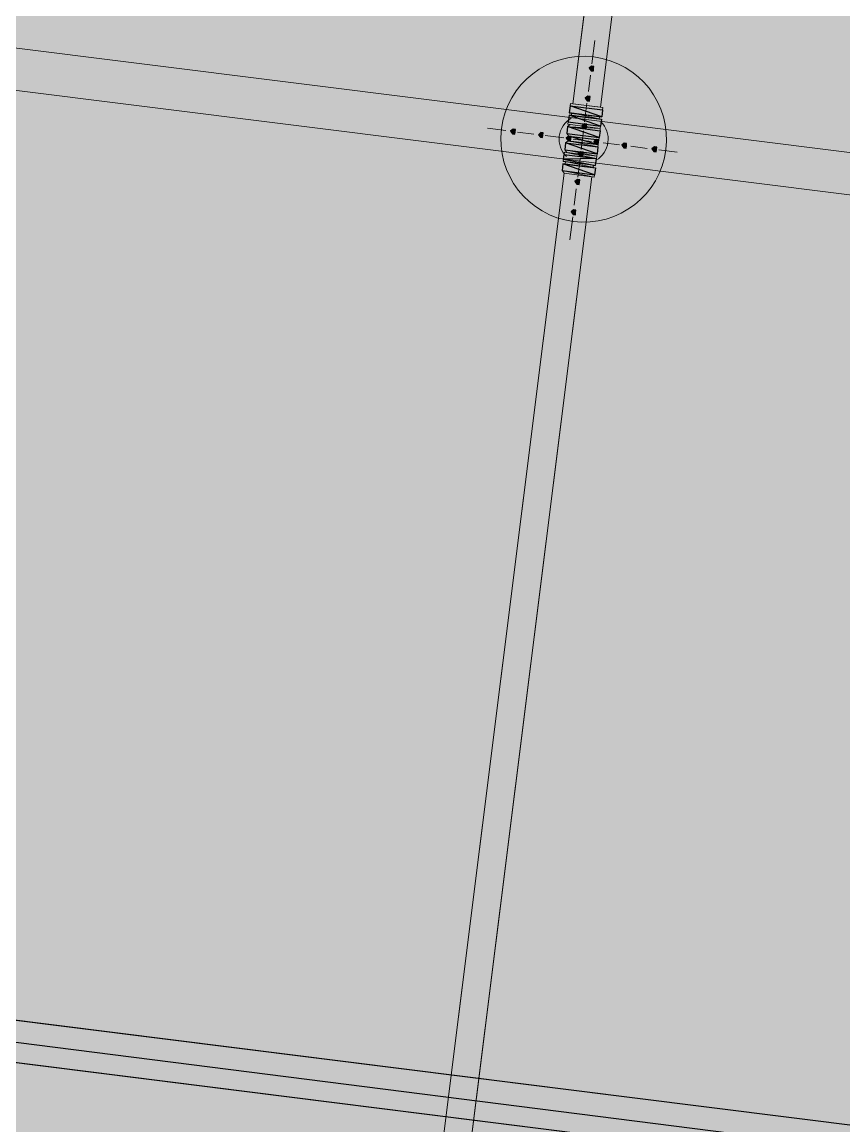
# Model space of a CAD drawing. Header units: metres. Extents: x -4 to 509425, y 7549 to 4732445.
# Drawn here: x 476027.128 to 476030.109, y 4719760.4 to 4719764.401 of the extents above; entities that cross this region are included whole.
import ezdxf

# ---------------------------------------------------------------- set-up
doc = ezdxf.new("R2010")
doc.units = ezdxf.units.M
doc.header["$LTSCALE"] = 0.01
doc.header["$MEASUREMENT"] = 0
doc.layers.get('0').update_dxf_attribs({"lineweight": 0})
doc.layers.add('_SUBESTACIÓN', color=1, linetype='Continuous')
doc.layers.add('SUBESTACION LA VID', color=253, linetype='Continuous')

# ---------------------------------------------------------------- blocks, each defined once
blk = doc.blocks.new('A$Cfff6051d')
at = {"layer": 'SUBESTACION LA VID', "transparency": 33554687}
h = blk.add_hatch(color=256, dxfattribs=at)
h.dxf.hatch_style = 2
h.paths.add_polyline_path([(476029.2008, 4719764.2324), (476029.2019, 4719764.2408), (476029.1935, 4719764.2418), (476029.184, 4719764.2345), (476029.1914, 4719764.225), (476029.1998, 4719764.224)])
h = blk.add_hatch(color=256, dxfattribs=at)
h.dxf.hatch_style = 2
h.paths.add_polyline_path([(476029.1871, 4719764.1232), (476029.1882, 4719764.1316), (476029.1798, 4719764.1326), (476029.1703, 4719764.1253), (476029.1777, 4719764.1158), (476029.1861, 4719764.1148)])
h = blk.add_hatch(color=256, dxfattribs=at)
h.dxf.hatch_style = 2
h.paths.add_polyline_path([(476028.9162, 4719764.0035), (476028.9172, 4719764.0119), (476028.9088, 4719764.013), (476028.8994, 4719764.0057), (476028.9067, 4719763.9962), (476028.9151, 4719763.9951)])
h = blk.add_hatch(color=256, dxfattribs=at)
h.dxf.hatch_style = 2
h.paths.add_polyline_path([(476029.017, 4719763.9909), (476029.018, 4719763.9993), (476029.0096, 4719764.0004), (476029.0002, 4719763.993), (476029.0075, 4719763.9836), (476029.0159, 4719763.9825)])
h = blk.add_hatch(color=256, dxfattribs=at)
h.dxf.hatch_style = 2
h.paths.add_polyline_path([(476029.1745, 4719764.0224), (476029.1756, 4719764.0308), (476029.1672, 4719764.0318), (476029.1577, 4719764.0245), (476029.1651, 4719764.015), (476029.1735, 4719764.014)])
h = blk.add_hatch(color=256, dxfattribs=at)
h.dxf.hatch_style = 2
h.paths.add_polyline_path([(476029.1178, 4719763.9783), (476029.1188, 4719763.9867), (476029.1104, 4719763.9877), (476029.101, 4719763.9804), (476029.1083, 4719763.9709), (476029.1167, 4719763.9699)])
h = blk.add_hatch(color=256, dxfattribs=at)
h.dxf.hatch_style = 2
h.paths.add_polyline_path([(476029.2186, 4719763.9656), (476029.2196, 4719763.974), (476029.2112, 4719763.9751), (476029.2018, 4719763.9677), (476029.2091, 4719763.9583), (476029.2175, 4719763.9572)])
h = blk.add_hatch(color=256, dxfattribs=at)
h.dxf.hatch_style = 2
h.paths.add_polyline_path([(476029.3194, 4719763.953), (476029.3205, 4719763.9614), (476029.312, 4719763.9625), (476029.3026, 4719763.9551), (476029.3099, 4719763.9457), (476029.3183, 4719763.9446)])
h = blk.add_hatch(color=256, dxfattribs=at)
h.dxf.hatch_style = 2
h.paths.add_polyline_path([(476029.1619, 4719763.9216), (476029.1629, 4719763.93), (476029.1545, 4719763.931), (476029.1451, 4719763.9237), (476029.1524, 4719763.9142), (476029.1608, 4719763.9132)])
h = blk.add_hatch(color=256, dxfattribs=at)
h.dxf.hatch_style = 2
h.paths.add_polyline_path([(476029.4286, 4719763.9393), (476029.4297, 4719763.9477), (476029.4213, 4719763.9488), (476029.4118, 4719763.9414), (476029.4192, 4719763.932), (476029.4276, 4719763.9309)])
h = blk.add_hatch(color=256, dxfattribs=at)
h.dxf.hatch_style = 2
h.paths.add_polyline_path([(476029.1492, 4719763.8207), (476029.1503, 4719763.8291), (476029.1419, 4719763.8302), (476029.1324, 4719763.8229), (476029.1398, 4719763.8134), (476029.1482, 4719763.8123)])
h = blk.add_hatch(color=256, dxfattribs=at)
h.dxf.hatch_style = 2
h.paths.add_polyline_path([(476029.1355, 4719763.7115), (476029.1366, 4719763.7199), (476029.1282, 4719763.721), (476029.1187, 4719763.7137), (476029.1261, 4719763.7042), (476029.1345, 4719763.7031)])
at = {"layer": 'SUBESTACION LA VID', "lineweight": 15}
for p, q in [((476073.0778, 4719758.5438), (475977.8264, 4719770.4854)), ((476073.0589, 4719758.3926), (475977.8075, 4719770.3342)), ((476072.6429, 4719755.0745), (475976.8959, 4719767.0782)), ((476029.4948, 4719767.0539), (476029.1252, 4719764.1053)), ((476029.5956, 4719767.0412), (476029.226, 4719764.0927)), ((476072.6239, 4719754.9233), (475976.8769, 4719766.927)), ((476029.2051, 4719764.3342), (476029.1945, 4719764.2502)), ((476029.1893, 4719764.2082), (476029.1819, 4719764.1494)), ((476029.1126, 4719764.0728), (476029.1157, 4719764.098)), ((476029.1241, 4719764.0969), (476029.1241, 4719764.0969)), ((476029.1252, 4719764.1053), (476029.226, 4719764.0927)), ((476029.1766, 4719764.1074), (476029.1682, 4719764.0402)), ((476029.2249, 4719764.0843), (476029.2249, 4719764.0843)), ((476029.2333, 4719764.0832), (476029.2302, 4719764.058)), ((476029.1084, 4719764.0392), (476029.1115, 4719764.0644)), ((476029.2207, 4719764.0507), (476029.1199, 4719764.0633)), ((476029.121, 4719764.0717), (476029.121, 4719764.0717)), ((476029.2218, 4719764.0591), (476029.2218, 4719764.0591)), ((476029.2291, 4719764.0496), (476029.226, 4719764.0244)), ((476028.8826, 4719764.0078), (476028.8154, 4719764.0162)), ((476028.9834, 4719763.9951), (476028.9246, 4719764.0025)), ((476029.1031, 4719763.9972), (476029.1063, 4719764.0224)), ((476029.1147, 4719764.0213), (476029.1147, 4719764.0213)), ((476029.1157, 4719764.0297), (476029.2165, 4719764.0171)), ((476029.2165, 4719764.0171), (476029.1157, 4719764.0297)), ((476029.1168, 4719764.0381), (476029.1168, 4719764.0381)), ((476029.164, 4719764.0066), (476029.1556, 4719763.9394)), ((476029.2155, 4719764.0087), (476029.2155, 4719764.0087)), ((476029.2176, 4719764.0255), (476029.2176, 4719764.0255)), ((476029.2239, 4719764.0076), (476029.2207, 4719763.9824)), ((476029.0926, 4719763.9814), (476029.0254, 4719763.9899)), ((476029.0989, 4719763.9636), (476029.0957, 4719763.9384)), ((476029.1073, 4719763.9625), (476029.1073, 4719763.9625)), ((476029.2091, 4719763.9583), (476029.1083, 4719763.9709)), ((476029.2112, 4719763.9751), (476029.1104, 4719763.9877)), ((476029.1115, 4719763.9961), (476029.1115, 4719763.9961)), ((476029.1934, 4719763.9688), (476029.1262, 4719763.9772)), ((476029.2123, 4719763.9835), (476029.2123, 4719763.9835)), ((476029.2942, 4719763.9562), (476029.2354, 4719763.9635)), ((476029.0936, 4719763.9216), (476029.0905, 4719763.8964)), ((476029.102, 4719763.9205), (476029.102, 4719763.9205)), ((476029.1031, 4719763.9289), (476029.2039, 4719763.9163)), ((476029.2039, 4719763.9163), (476029.1031, 4719763.9289)), ((476029.1041, 4719763.9373), (476029.1041, 4719763.9373)), ((476029.2049, 4719763.9247), (476029.2049, 4719763.9247)), ((476029.2081, 4719763.9499), (476029.2081, 4719763.9499)), ((476029.2133, 4719763.9236), (476029.2165, 4719763.9488)), ((476029.395, 4719763.9435), (476029.3362, 4719763.9509)), ((476029.5042, 4719763.9298), (476029.437, 4719763.9383)), ((476029.0894, 4719763.888), (476029.0862, 4719763.8628)), ((476029.0978, 4719763.8869), (476029.0978, 4719763.8869)), ((476029.1997, 4719763.8827), (476029.0989, 4719763.8953)), ((476029.1514, 4719763.9058), (476029.1429, 4719763.8386)), ((476029.2028, 4719763.9079), (476029.2028, 4719763.9079)), ((476029.2081, 4719763.8816), (476029.2112, 4719763.9068)), ((476029.0936, 4719763.8533), (476028.3269, 4719757.7379)), ((476029.1944, 4719763.8407), (476028.4277, 4719757.7252)), ((476029.0936, 4719763.8533), (476029.1944, 4719763.8407)), ((476029.0946, 4719763.8617), (476029.0946, 4719763.8617)), ((476029.1955, 4719763.8491), (476029.1955, 4719763.8491)), ((476029.1986, 4719763.8743), (476029.1986, 4719763.8743)), ((476029.2039, 4719763.848), (476029.207, 4719763.8732)), ((476029.1377, 4719763.7966), (476029.1303, 4719763.7378)), ((476029.125, 4719763.6958), (476029.1145, 4719763.6118))]:
    blk.add_line(p, q, dxfattribs=at)
at = {"layer": 'SUBESTACION LA VID', "lineweight": 0}
for p, q in [((476029.226, 4719764.0244), (476029.1084, 4719764.0392)), ((476029.0947, 4719763.93), (476029.2112, 4719763.9068)), ((476029.0936, 4719763.8533), (476029.1944, 4719763.8407))]:
    blk.add_line(p, q, dxfattribs=at)
at = {"layer": 'SUBESTACION LA VID', "lineweight": 15}
for points in [[(476073.0589, 4719758.3926), (476073.0778, 4719758.5438), (475977.8264, 4719770.4854), (475977.8075, 4719770.3342), (476073.0589, 4719758.3926)], [(476072.6239, 4719754.9233), (476072.6429, 4719755.0745), (475976.8959, 4719767.0782), (475976.8769, 4719766.927), (476072.6239, 4719754.9233)], [(476029.4948, 4719767.0539), (476029.5956, 4719767.0412), (476029.226, 4719764.0927), (476029.1252, 4719764.1053), (476029.4948, 4719767.0539)], [(476029.0915, 4719763.9048), (476029.0905, 4719763.8964), (476029.0989, 4719763.8953), (476029.0978, 4719763.8869), (476029.0894, 4719763.888), (476029.0862, 4719763.8628), (476029.0936, 4719763.8533), (476029.1944, 4719763.8407), (476029.2028, 4719763.8396), (476029.2039, 4719763.848), (476029.207, 4719763.8732), (476029.1986, 4719763.8743), (476029.1997, 4719763.8827), (476029.2081, 4719763.8816), (476029.2112, 4719763.9068), (476029.2123, 4719763.9152), (476029.2039, 4719763.9163), (476029.2123, 4719763.9152), (476029.2133, 4719763.9236), (476029.2165, 4719763.9488), (476029.2175, 4719763.9572), (476029.2091, 4719763.9583), (476029.2112, 4719763.9751), (476029.2196, 4719763.974), (476029.2207, 4719763.9824), (476029.2239, 4719764.0076), (476029.2249, 4719764.016), (476029.2165, 4719764.0171), (476029.2249, 4719764.016), (476029.226, 4719764.0244), (476029.2291, 4719764.0496), (476029.2207, 4719764.0507), (476029.2218, 4719764.0591), (476029.2302, 4719764.058), (476029.2333, 4719764.0832), (476029.2344, 4719764.0916), (476029.226, 4719764.0927), (476029.1252, 4719764.1053), (476029.1168, 4719764.1064), (476029.1157, 4719764.098), (476029.1126, 4719764.0728), (476029.121, 4719764.0717), (476029.1199, 4719764.0633), (476029.1115, 4719764.0644), (476029.1084, 4719764.0392), (476029.1073, 4719764.0308), (476029.1157, 4719764.0297), (476029.1063, 4719764.0224), (476029.1031, 4719763.9972), (476029.1104, 4719763.9877), (476029.1083, 4719763.9709), (476029.0989, 4719763.9636), (476029.0957, 4719763.9384), (476029.1031, 4719763.9289), (476029.0947, 4719763.93), (476029.0936, 4719763.9216), (476029.0915, 4719763.9048)], [(476029.2207, 4719764.0507), (476029.2207, 4719764.0507), (476029.1199, 4719764.0633)], [(476029.1997, 4719763.8827), (476029.1997, 4719763.8827), (476029.0989, 4719763.8953)], [(476029.0936, 4719763.8533), (476029.1944, 4719763.8407), (476028.4277, 4719757.7252), (476028.3269, 4719757.7379), (476029.0936, 4719763.8533)]]:
    blk.add_lwpolyline(points, dxfattribs=at)
at = {"layer": 'SUBESTACION LA VID'}
for points in [[(476029.2008, 4719764.2324), (476029.2019, 4719764.2408), (476029.1935, 4719764.2418), (476029.184, 4719764.2345), (476029.1914, 4719764.225), (476029.1998, 4719764.224)], [(476029.1871, 4719764.1232), (476029.1882, 4719764.1316), (476029.1798, 4719764.1326), (476029.1703, 4719764.1253), (476029.1777, 4719764.1158), (476029.1861, 4719764.1148)], [(476028.9162, 4719764.0035), (476028.9172, 4719764.0119), (476028.9088, 4719764.013), (476028.8994, 4719764.0057), (476028.9067, 4719763.9962), (476028.9151, 4719763.9951)], [(476029.017, 4719763.9909), (476029.018, 4719763.9993), (476029.0096, 4719764.0004), (476029.0002, 4719763.993), (476029.0075, 4719763.9836), (476029.0159, 4719763.9825)], [(476029.1745, 4719764.0224), (476029.1756, 4719764.0308), (476029.1672, 4719764.0318), (476029.1577, 4719764.0245), (476029.1651, 4719764.015), (476029.1735, 4719764.014)], [(476029.1178, 4719763.9783), (476029.1188, 4719763.9867), (476029.1104, 4719763.9877), (476029.101, 4719763.9804), (476029.1083, 4719763.9709), (476029.1167, 4719763.9699)], [(476029.2186, 4719763.9656), (476029.2196, 4719763.974), (476029.2112, 4719763.9751), (476029.2018, 4719763.9677), (476029.2091, 4719763.9583), (476029.2175, 4719763.9572)], [(476029.3194, 4719763.953), (476029.3205, 4719763.9614), (476029.312, 4719763.9625), (476029.3026, 4719763.9551), (476029.3099, 4719763.9457), (476029.3183, 4719763.9446)], [(476029.1619, 4719763.9216), (476029.1629, 4719763.93), (476029.1545, 4719763.931), (476029.1451, 4719763.9237), (476029.1524, 4719763.9142), (476029.1608, 4719763.9132)], [(476029.4286, 4719763.9393), (476029.4297, 4719763.9477), (476029.4213, 4719763.9488), (476029.4118, 4719763.9414), (476029.4192, 4719763.932), (476029.4276, 4719763.9309)], [(476029.1492, 4719763.8207), (476029.1503, 4719763.8291), (476029.1419, 4719763.8302), (476029.1324, 4719763.8229), (476029.1398, 4719763.8134), (476029.1482, 4719763.8123)], [(476029.1355, 4719763.7115), (476029.1366, 4719763.7199), (476029.1282, 4719763.721), (476029.1187, 4719763.7137), (476029.1261, 4719763.7042), (476029.1345, 4719763.7031)]]:
    blk.add_lwpolyline(points, close=True, dxfattribs=at)
at = {"layer": 'SUBESTACION LA VID', "lineweight": 0}
for points in [[(476029.2008, 4719764.2324), (476029.2019, 4719764.2408), (476029.1935, 4719764.2418), (476029.184, 4719764.2345), (476029.1914, 4719764.225), (476029.1998, 4719764.224)], [(476029.1871, 4719764.1232), (476029.1882, 4719764.1316), (476029.1798, 4719764.1326), (476029.1703, 4719764.1253), (476029.1777, 4719764.1158), (476029.1861, 4719764.1148)], [(476028.9162, 4719764.0035), (476028.9172, 4719764.0119), (476028.9088, 4719764.013), (476028.8994, 4719764.0057), (476028.9067, 4719763.9962), (476028.9151, 4719763.9951)], [(476029.017, 4719763.9909), (476029.018, 4719763.9993), (476029.0096, 4719764.0004), (476029.0002, 4719763.993), (476029.0075, 4719763.9836), (476029.0159, 4719763.9825)], [(476029.1745, 4719764.0224), (476029.1756, 4719764.0308), (476029.1672, 4719764.0318), (476029.1577, 4719764.0245), (476029.1651, 4719764.015), (476029.1735, 4719764.014)], [(476029.1178, 4719763.9783), (476029.1188, 4719763.9867), (476029.1104, 4719763.9877), (476029.101, 4719763.9804), (476029.1083, 4719763.9709), (476029.1167, 4719763.9699)], [(476029.2186, 4719763.9656), (476029.2196, 4719763.974), (476029.2112, 4719763.9751), (476029.2018, 4719763.9677), (476029.2091, 4719763.9583), (476029.2175, 4719763.9572)], [(476029.3194, 4719763.953), (476029.3205, 4719763.9614), (476029.312, 4719763.9625), (476029.3026, 4719763.9551), (476029.3099, 4719763.9457), (476029.3183, 4719763.9446)], [(476029.1619, 4719763.9216), (476029.1629, 4719763.93), (476029.1545, 4719763.931), (476029.1451, 4719763.9237), (476029.1524, 4719763.9142), (476029.1608, 4719763.9132)], [(476029.4286, 4719763.9393), (476029.4297, 4719763.9477), (476029.4213, 4719763.9488), (476029.4118, 4719763.9414), (476029.4192, 4719763.932), (476029.4276, 4719763.9309)], [(476029.1492, 4719763.8207), (476029.1503, 4719763.8291), (476029.1419, 4719763.8302), (476029.1324, 4719763.8229), (476029.1398, 4719763.8134), (476029.1482, 4719763.8123)], [(476029.1355, 4719763.7115), (476029.1366, 4719763.7199), (476029.1282, 4719763.721), (476029.1187, 4719763.7137), (476029.1261, 4719763.7042), (476029.1345, 4719763.7031)]]:
    blk.add_lwpolyline(points, close=True, dxfattribs=at)
for points in [[(476029.1157, 4719764.098), (476029.2333, 4719764.0832), (476029.1157, 4719764.098), (476029.2333, 4719764.0832)], [(476029.1252, 4719764.1053), (476029.2344, 4719764.0916), (476029.1252, 4719764.1053), (476029.2344, 4719764.0916), (476029.1168, 4719764.1064)], [(476029.1252, 4719764.1053), (476029.226, 4719764.0927), (476029.1252, 4719764.1053), (476029.226, 4719764.0927), (476029.1252, 4719764.1053), (476029.226, 4719764.0927)], [(476029.1115, 4719764.0644), (476029.2291, 4719764.0496), (476029.1115, 4719764.0644), (476029.2291, 4719764.0496), (476029.1115, 4719764.0644)], [(476029.2302, 4719764.058), (476029.1126, 4719764.0728), (476029.2302, 4719764.058), (476029.1126, 4719764.0728), (476029.2302, 4719764.058), (476029.1126, 4719764.0728)], [(476029.121, 4719764.0717), (476029.2207, 4719764.0507), (476029.1199, 4719764.0633), (476029.2207, 4719764.0507), (476029.1199, 4719764.0633), (476029.2207, 4719764.0507), (476029.1199, 4719764.0633), (476029.2207, 4719764.0507)], [(476029.1199, 4719764.0633), (476029.2291, 4719764.0496), (476029.1199, 4719764.0633), (476029.2291, 4719764.0496), (476029.1199, 4719764.0633)], [(476029.2302, 4719764.058), (476029.121, 4719764.0717), (476029.2302, 4719764.058)], [(476029.2218, 4719764.0591), (476029.121, 4719764.0717), (476029.2218, 4719764.0591)], [(476029.1063, 4719764.0224), (476029.2239, 4719764.0076), (476029.1063, 4719764.0224), (476029.2239, 4719764.0076), (476029.1063, 4719764.0224)], [(476029.2249, 4719764.016), (476029.1073, 4719764.0308), (476029.2249, 4719764.016), (476029.1073, 4719764.0308), (476029.2249, 4719764.016), (476029.1157, 4719764.0297), (476029.2249, 4719764.016)], [(476029.2165, 4719764.0171), (476029.1157, 4719764.0297), (476029.2165, 4719764.0171), (476029.1157, 4719764.0297), (476029.2165, 4719764.0171), (476029.1157, 4719764.0297), (476029.2165, 4719764.0171), (476029.1157, 4719764.0297), (476029.2165, 4719764.0171), (476029.1157, 4719764.0297), (476029.2249, 4719764.016), (476029.1147, 4719764.0213)], [(476029.1083, 4719763.9709), (476029.2165, 4719763.9488), (476029.0989, 4719763.9636), (476029.2165, 4719763.9488), (476029.0989, 4719763.9636), (476029.2165, 4719763.9488)], [(476029.2207, 4719763.9824), (476029.1031, 4719763.9972), (476029.2207, 4719763.9824), (476029.1031, 4719763.9972), (476029.2207, 4719763.9824), (476029.1031, 4719763.9972)], [(476029.1083, 4719763.9709), (476029.2091, 4719763.9583), (476029.1083, 4719763.9709), (476029.2091, 4719763.9583), (476029.1083, 4719763.9709), (476029.2175, 4719763.9572), (476029.1083, 4719763.9709), (476029.2175, 4719763.9572)], [(476029.2196, 4719763.974), (476029.1104, 4719763.9877), (476029.2112, 4719763.9751), (476029.1104, 4719763.9877), (476029.2112, 4719763.9751), (476029.1104, 4719763.9877), (476029.2112, 4719763.9751), (476029.1104, 4719763.9877)], [(476029.0947, 4719763.93), (476029.2123, 4719763.9152), (476029.0947, 4719763.93), (476029.2123, 4719763.9152)], [(476029.2133, 4719763.9236), (476029.0957, 4719763.9384), (476029.2133, 4719763.9236), (476029.0957, 4719763.9384), (476029.2133, 4719763.9236), (476029.0957, 4719763.9384)], [(476029.1041, 4719763.9373), (476029.2123, 4719763.9152), (476029.1031, 4719763.9289), (476029.2123, 4719763.9152)], [(476029.2039, 4719763.9163), (476029.1031, 4719763.9289), (476029.2039, 4719763.9163), (476029.1031, 4719763.9289), (476029.2039, 4719763.9163), (476029.1031, 4719763.9289), (476029.2039, 4719763.9163), (476029.1031, 4719763.9289), (476029.2039, 4719763.9163)], [(476029.1031, 4719763.9289), (476029.2123, 4719763.9152), (476029.1031, 4719763.9289), (476029.2123, 4719763.9152), (476029.1031, 4719763.9289)], [(476029.0894, 4719763.888), (476029.207, 4719763.8732), (476029.0894, 4719763.888), (476029.207, 4719763.8732), (476029.0894, 4719763.888)], [(476029.0915, 4719763.9048), (476029.2081, 4719763.8816), (476029.0905, 4719763.8964), (476029.2081, 4719763.8816), (476029.0905, 4719763.8964), (476029.2081, 4719763.8816), (476029.0905, 4719763.8964)], [(476029.2081, 4719763.8816), (476029.0989, 4719763.8953), (476029.2081, 4719763.8816), (476029.0989, 4719763.8953), (476029.1997, 4719763.8827), (476029.0989, 4719763.8953), (476029.1997, 4719763.8827), (476029.0989, 4719763.8953), (476029.1997, 4719763.8827), (476029.0989, 4719763.8953), (476029.1997, 4719763.8827), (476029.0989, 4719763.8953), (476029.207, 4719763.8732), (476029.0978, 4719763.8869), (476029.207, 4719763.8732), (476029.0978, 4719763.8869)], [(476029.2039, 4719763.848), (476029.0862, 4719763.8628), (476029.2039, 4719763.848), (476029.0862, 4719763.8628), (476029.2039, 4719763.848)], [(476029.0862, 4719763.8628), (476029.2028, 4719763.8396), (476029.0936, 4719763.8533), (476029.2028, 4719763.8396)], [(476029.1944, 4719763.8407), (476029.0936, 4719763.8533), (476029.1944, 4719763.8407), (476029.0936, 4719763.8533), (476029.1944, 4719763.8407), (476029.0936, 4719763.8533)]]:
    blk.add_lwpolyline(points, dxfattribs=at)
at = {"layer": 'SUBESTACION LA VID'}
for points in [[(475976.8769, 4719766.927), (475976.8769, 4719766.927), (475976.8959, 4719767.0782), (475976.8959, 4719767.0782), (475976.8959, 4719767.0782), (476072.6239, 4719754.9233), (476072.6239, 4719754.9233), (476072.6239, 4719754.9233), (475976.8769, 4719766.927), (475976.8769, 4719766.927)], [(475976.8959, 4719767.0782), (475976.8959, 4719767.0782), (476072.6239, 4719754.9233), (476072.6239, 4719754.9233), (476072.6239, 4719754.9233), (476072.6429, 4719755.0745), (476072.6429, 4719755.0745), (476072.6429, 4719755.0745), (475976.8959, 4719767.0782), (475976.8959, 4719767.0782)], [(476029.1157, 4719764.098), (476029.1157, 4719764.098), (476029.2302, 4719764.058), (476029.2302, 4719764.058), (476029.2302, 4719764.058), (476029.1126, 4719764.0728), (476029.1126, 4719764.0728), (476029.1126, 4719764.0728), (476029.1157, 4719764.098), (476029.1157, 4719764.098)], [(476029.2333, 4719764.0832), (476029.2333, 4719764.0832), (476029.1157, 4719764.098), (476029.1157, 4719764.098), (476029.1157, 4719764.098), (476029.2302, 4719764.058), (476029.2302, 4719764.058), (476029.2302, 4719764.058), (476029.2333, 4719764.0832), (476029.2333, 4719764.0832)], [(476029.1115, 4719764.0644), (476029.1115, 4719764.0644), (476029.226, 4719764.0244), (476029.226, 4719764.0244), (476029.226, 4719764.0244), (476029.1084, 4719764.0392), (476029.1084, 4719764.0392), (476029.1084, 4719764.0392), (476029.1115, 4719764.0644), (476029.1115, 4719764.0644)], [(476029.2291, 4719764.0496), (476029.2291, 4719764.0496), (476029.1115, 4719764.0644), (476029.1115, 4719764.0644), (476029.1115, 4719764.0644), (476029.226, 4719764.0244), (476029.226, 4719764.0244), (476029.226, 4719764.0244), (476029.2291, 4719764.0496), (476029.2291, 4719764.0496)], [(476029.1063, 4719764.0224), (476029.1063, 4719764.0224), (476029.2207, 4719763.9824), (476029.2207, 4719763.9824), (476029.2207, 4719763.9824), (476029.1031, 4719763.9972), (476029.1031, 4719763.9972), (476029.1031, 4719763.9972), (476029.1063, 4719764.0224), (476029.1063, 4719764.0224)], [(476029.2239, 4719764.0076), (476029.2239, 4719764.0076), (476029.1063, 4719764.0224), (476029.1063, 4719764.0224), (476029.1063, 4719764.0224), (476029.2207, 4719763.9824), (476029.2207, 4719763.9824), (476029.2207, 4719763.9824), (476029.2239, 4719764.0076), (476029.2239, 4719764.0076)], [(476029.0989, 4719763.9636), (476029.0989, 4719763.9636), (476029.2133, 4719763.9236), (476029.2133, 4719763.9236), (476029.2133, 4719763.9236), (476029.0957, 4719763.9384), (476029.0957, 4719763.9384), (476029.0957, 4719763.9384), (476029.0989, 4719763.9636), (476029.0989, 4719763.9636)], [(476029.2165, 4719763.9488), (476029.2165, 4719763.9488), (476029.0989, 4719763.9636), (476029.0989, 4719763.9636), (476029.0989, 4719763.9636), (476029.2133, 4719763.9236), (476029.2133, 4719763.9236), (476029.2133, 4719763.9236), (476029.2165, 4719763.9488), (476029.2165, 4719763.9488)], [(476029.1104, 4719763.9877), (476029.1104, 4719763.9877), (476029.2091, 4719763.9583), (476029.2091, 4719763.9583), (476029.2091, 4719763.9583), (476029.1083, 4719763.9709), (476029.1083, 4719763.9709), (476029.1083, 4719763.9709), (476029.1104, 4719763.9877), (476029.1104, 4719763.9877)], [(476029.2112, 4719763.9751), (476029.2112, 4719763.9751), (476029.1104, 4719763.9877), (476029.1104, 4719763.9877), (476029.1104, 4719763.9877), (476029.2091, 4719763.9583), (476029.2091, 4719763.9583), (476029.2091, 4719763.9583), (476029.2112, 4719763.9751), (476029.2112, 4719763.9751)], [(476029.0915, 4719763.9048), (476029.0915, 4719763.9048), (476029.2112, 4719763.9068), (476029.2112, 4719763.9068), (476029.2112, 4719763.9068), (476029.0936, 4719763.9216), (476029.0936, 4719763.9216), (476029.0936, 4719763.9216), (476029.0915, 4719763.9048), (476029.0915, 4719763.9048)], [(476029.0894, 4719763.888), (476029.0894, 4719763.888), (476029.2039, 4719763.848), (476029.2039, 4719763.848), (476029.2039, 4719763.848), (476029.0862, 4719763.8628), (476029.0862, 4719763.8628), (476029.0862, 4719763.8628), (476029.0894, 4719763.888), (476029.0894, 4719763.888)], [(476029.207, 4719763.8732), (476029.207, 4719763.8732), (476029.0894, 4719763.888), (476029.0894, 4719763.888), (476029.0894, 4719763.888), (476029.2039, 4719763.848), (476029.2039, 4719763.848), (476029.2039, 4719763.848), (476029.207, 4719763.8732), (476029.207, 4719763.8732)], [(476029.2081, 4719763.8816), (476029.2081, 4719763.8816), (476029.0915, 4719763.9048), (476029.0915, 4719763.9048), (476029.0915, 4719763.9048), (476029.2112, 4719763.9068), (476029.2112, 4719763.9068), (476029.2112, 4719763.9068), (476029.2081, 4719763.8816), (476029.2081, 4719763.8816)]]:
    blk.add_open_spline(points, degree=3, knots=[0, 0, 0, 0, 1, 1, 1, 2, 2, 2, 3, 3, 3, 3], dxfattribs=at)
at = {"layer": 'SUBESTACION LA VID', "lineweight": 0}
for points in [[(475976.8769, 4719766.927), (475976.8769, 4719766.927), (475976.8959, 4719767.0782), (475976.8959, 4719767.0782), (475976.8959, 4719767.0782), (476072.6239, 4719754.9233), (476072.6239, 4719754.9233), (476072.6239, 4719754.9233), (475976.8769, 4719766.927), (475976.8769, 4719766.927)], [(475976.8959, 4719767.0782), (475976.8959, 4719767.0782), (476072.6239, 4719754.9233), (476072.6239, 4719754.9233), (476072.6239, 4719754.9233), (476072.6429, 4719755.0745), (476072.6429, 4719755.0745), (476072.6429, 4719755.0745), (475976.8959, 4719767.0782), (475976.8959, 4719767.0782)], [(476029.1157, 4719764.098), (476029.1157, 4719764.098), (476029.2302, 4719764.058), (476029.2302, 4719764.058), (476029.2302, 4719764.058), (476029.1126, 4719764.0728), (476029.1126, 4719764.0728), (476029.1126, 4719764.0728), (476029.1157, 4719764.098), (476029.1157, 4719764.098)], [(476029.2333, 4719764.0832), (476029.2333, 4719764.0832), (476029.1157, 4719764.098), (476029.1157, 4719764.098), (476029.1157, 4719764.098), (476029.2302, 4719764.058), (476029.2302, 4719764.058), (476029.2302, 4719764.058), (476029.2333, 4719764.0832), (476029.2333, 4719764.0832)], [(476029.1115, 4719764.0644), (476029.1115, 4719764.0644), (476029.226, 4719764.0244), (476029.226, 4719764.0244), (476029.226, 4719764.0244), (476029.1084, 4719764.0392), (476029.1084, 4719764.0392), (476029.1084, 4719764.0392), (476029.1115, 4719764.0644), (476029.1115, 4719764.0644)], [(476029.2291, 4719764.0496), (476029.2291, 4719764.0496), (476029.1115, 4719764.0644), (476029.1115, 4719764.0644), (476029.1115, 4719764.0644), (476029.226, 4719764.0244), (476029.226, 4719764.0244), (476029.226, 4719764.0244), (476029.2291, 4719764.0496), (476029.2291, 4719764.0496)], [(476029.1063, 4719764.0224), (476029.1063, 4719764.0224), (476029.2207, 4719763.9824), (476029.2207, 4719763.9824), (476029.2207, 4719763.9824), (476029.1031, 4719763.9972), (476029.1031, 4719763.9972), (476029.1031, 4719763.9972), (476029.1063, 4719764.0224), (476029.1063, 4719764.0224)], [(476029.2239, 4719764.0076), (476029.2239, 4719764.0076), (476029.1063, 4719764.0224), (476029.1063, 4719764.0224), (476029.1063, 4719764.0224), (476029.2207, 4719763.9824), (476029.2207, 4719763.9824), (476029.2207, 4719763.9824), (476029.2239, 4719764.0076), (476029.2239, 4719764.0076)], [(476029.0989, 4719763.9636), (476029.0989, 4719763.9636), (476029.2133, 4719763.9236), (476029.2133, 4719763.9236), (476029.2133, 4719763.9236), (476029.0957, 4719763.9384), (476029.0957, 4719763.9384), (476029.0957, 4719763.9384), (476029.0989, 4719763.9636), (476029.0989, 4719763.9636)], [(476029.2165, 4719763.9488), (476029.2165, 4719763.9488), (476029.0989, 4719763.9636), (476029.0989, 4719763.9636), (476029.0989, 4719763.9636), (476029.2133, 4719763.9236), (476029.2133, 4719763.9236), (476029.2133, 4719763.9236), (476029.2165, 4719763.9488), (476029.2165, 4719763.9488)], [(476029.1104, 4719763.9877), (476029.1104, 4719763.9877), (476029.2091, 4719763.9583), (476029.2091, 4719763.9583), (476029.2091, 4719763.9583), (476029.1083, 4719763.9709), (476029.1083, 4719763.9709), (476029.1083, 4719763.9709), (476029.1104, 4719763.9877), (476029.1104, 4719763.9877)], [(476029.2112, 4719763.9751), (476029.2112, 4719763.9751), (476029.1104, 4719763.9877), (476029.1104, 4719763.9877), (476029.1104, 4719763.9877), (476029.2091, 4719763.9583), (476029.2091, 4719763.9583), (476029.2091, 4719763.9583), (476029.2112, 4719763.9751), (476029.2112, 4719763.9751)], [(476029.0915, 4719763.9048), (476029.0915, 4719763.9048), (476029.2112, 4719763.9068), (476029.2112, 4719763.9068), (476029.2112, 4719763.9068), (476029.0936, 4719763.9216), (476029.0936, 4719763.9216), (476029.0936, 4719763.9216), (476029.0915, 4719763.9048), (476029.0915, 4719763.9048)], [(476029.0894, 4719763.888), (476029.0894, 4719763.888), (476029.2039, 4719763.848), (476029.2039, 4719763.848), (476029.2039, 4719763.848), (476029.0862, 4719763.8628), (476029.0862, 4719763.8628), (476029.0862, 4719763.8628), (476029.0894, 4719763.888), (476029.0894, 4719763.888)], [(476029.207, 4719763.8732), (476029.207, 4719763.8732), (476029.0894, 4719763.888), (476029.0894, 4719763.888), (476029.0894, 4719763.888), (476029.2039, 4719763.848), (476029.2039, 4719763.848), (476029.2039, 4719763.848), (476029.207, 4719763.8732), (476029.207, 4719763.8732)], [(476029.2081, 4719763.8816), (476029.2081, 4719763.8816), (476029.0915, 4719763.9048), (476029.0915, 4719763.9048), (476029.0915, 4719763.9048), (476029.2112, 4719763.9068), (476029.2112, 4719763.9068), (476029.2112, 4719763.9068), (476029.2081, 4719763.8816), (476029.2081, 4719763.8816)]]:
    blk.add_open_spline(points, degree=3, knots=[0, 0, 0, 0, 1, 1, 1, 2, 2, 2, 3, 3, 3, 3], dxfattribs=at)
at = {"layer": 'SUBESTACION LA VID', "lineweight": 15}
for points, knots in [([(476028.8663, 4719764.0141), (476028.8457, 4719763.8494), (476028.9624, 4719763.6991), (476029.1271, 4719763.6785), (476029.2918, 4719763.6578), (476029.4421, 4719763.7746), (476029.4627, 4719763.9393), (476029.4834, 4719764.104), (476029.3666, 4719764.2542), (476029.2019, 4719764.2749), (476029.0372, 4719764.2955), (476028.887, 4719764.1788), (476028.8663, 4719764.0141)], [0, 0, 0, 0, 1, 1, 1, 2, 2, 2, 3, 3, 3, 4, 4, 4, 4]), ([(476029.1193, 4719764.0532), (476029.0956, 4719764.0392), (476029.0797, 4719764.015), (476029.0763, 4719763.9876), (476029.0729, 4719763.9603), (476029.0824, 4719763.933), (476029.1019, 4719763.9136)], [0, 0, 0, 0, 1, 1, 1, 2, 2, 2, 2]), ([(476029.21, 4719763.9003), (476029.2336, 4719763.9144), (476029.2493, 4719763.9385), (476029.2527, 4719763.9657), (476029.2561, 4719763.9929), (476029.2467, 4719764.0202), (476029.2273, 4719764.0396)], [0, 0, 0, 0, 1, 1, 1, 2, 2, 2, 2])]:
    blk.add_open_spline(points, degree=3, knots=knots, dxfattribs=at)

msp = doc.modelspace()

# ---------------------------------------------------------------- hatches: boundary and pattern name
at = {"layer": '_SUBESTACIÓN', "transparency": 33554559}
h = msp.add_hatch(color=1, dxfattribs=at)
h.dxf.hatch_style = 1
h.paths.add_polyline_path([(475968.6399, 4719805.825), (476089.9386, 4719790.615), (476078.1686, 4719696.74), (475956.8686, 4719711.9502)])

# ---------------------------------------------------------------- block references
at = {"linetype": 'Continuous'}
msp.add_blockref('A$Cfff6051d', (0, 0), dxfattribs=at)

doc.saveas('drawing.dxf')
